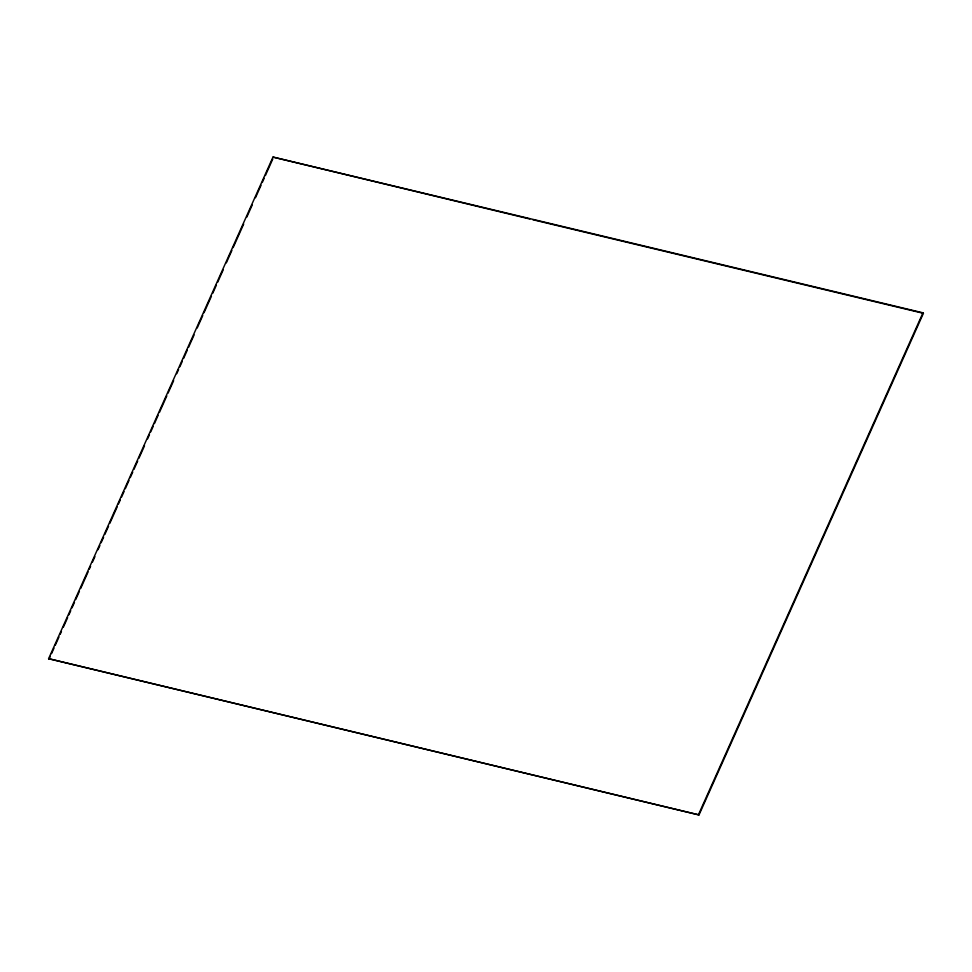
<?xml version="1.0" encoding="UTF-8"?>
<svg xmlns="http://www.w3.org/2000/svg" width="972" height="972" viewBox="0 0 972 972"><rect width="100%" height="100%" fill="white"/><g stroke="black" fill="none" stroke-linecap="round" stroke-linejoin="round"><path stroke-width="1.46" d="M48.6 658.688L272.986 157.075L922.95 312.814L923.4 313.312L699.014 814.925L48.6 658.688L699.014 814.925M49.05 659.186L50.289 656.404M51.528 653.634L54.007 648.093M55.246 645.323L58.976 637.012M60.215 634.242L61.455 631.472M63.314 627.304L67.651 617.609M68.891 614.839L70.749 610.683M71.989 607.913L74.467 602.373M75.707 599.59L79.425 591.28M80.664 588.51L88.1 571.876M89.339 569.106L90.578 566.336M92.437 562.181L94.916 556.64M98.026 549.715L99.885 545.559M101.124 542.777L103.603 537.237M104.842 534.466L108.56 526.156M109.8 523.386L117.235 506.752M118.475 503.982L120.334 499.827M121.573 497.057L124.052 491.516M125.291 488.746L129.009 480.423M130.248 477.653L132.739 472.113M133.978 469.342L137.696 461.032M138.935 458.249L144.512 445.784M147.61 438.858L149.469 434.703M150.709 431.933L153.187 426.38M154.427 423.61L158.144 415.299M159.384 412.529L166.82 395.896M168.059 393.125L173.648 380.66M176.746 373.722L178.605 369.567M179.844 366.796L182.323 361.256M183.562 358.486L187.28 350.175M188.519 347.405L194.096 334.927M197.195 328.001L202.771 315.523M204.011 312.753L211.459 296.132M212.698 293.362L216.416 285.039M217.655 282.269L223.232 269.803M226.33 262.877L231.907 250.399M233.146 247.629L243.68 224.07M246.791 217.145L252.368 204.679M255.466 197.741L261.043 185.275M262.282 182.505L264.141 178.35M265.38 175.568L272.816 158.946M698.564 814.439L922.95 312.814M529.886 219.016L272.986 157.075M532.838 219.721L923.4 313.312"/></g></svg>
